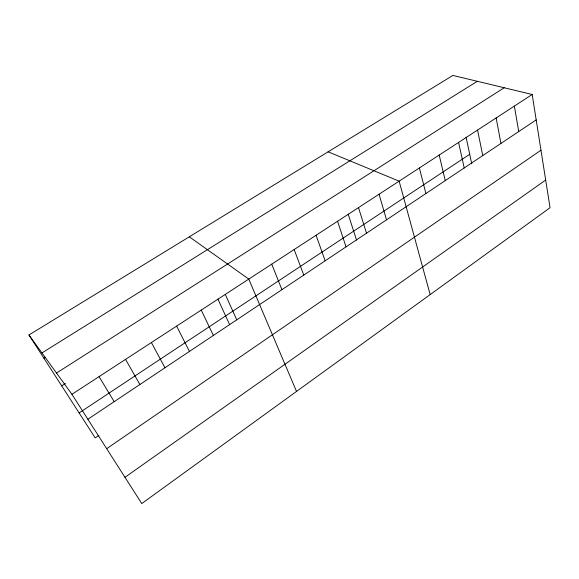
<?xml version="1.0" encoding="UTF-8"?>
<svg xmlns="http://www.w3.org/2000/svg" width="579" height="579" viewBox="0 0 579 579"><rect width="100%" height="100%" fill="white"/><g stroke="black" fill="none" stroke-linecap="round" stroke-linejoin="round"><path stroke-width="0.87" d="M124.977 477.313L545.686 180.055M106.688 448.689L540.974 150.222M98.9 435.372L95.188 437.89L28.95 334.98L452.901 75.429L532.181 94.486L550.05 207.723L141.761 503.571L71.926 394.306L28.95 334.98M87.87 419.247L536.19 119.896M79.12 412.928L469.721 154.296M71.926 394.306L532.181 94.486M61.714 385.882L65.42 383.493M56.51 373.028L504.208 87.762M43.924 358.249L45.459 357.294M41.949 352.929L477.313 81.299M328.112 151.828L399.134 181.155L430.161 294.595M189.297 236.811L248.775 279.1L296.513 391.433M99.074 376.618L114.186 401.674M125.556 359.371L139.879 384.521M151.394 342.536L164.957 367.774M176.617 326.107L189.449 351.424M201.239 310.069L213.376 335.451M217.878 299.039L229.697 324.79M225.282 294.407L236.753 319.84M271.725 264.147L281.937 289.666M294.161 249.535L303.78 275.083M316.091 235.248L325.145 260.818M337.543 221.279L346.054 246.857M348.189 214.165L356.541 240.082M358.517 207.608L366.507 233.199M379.042 194.24L386.526 219.832M419.384 167.961L425.905 193.538M439.193 155.056L445.258 180.619M458.59 142.427L464.206 167.968M466.066 137.158L471.755 163.821M477.566 130.058L482.763 155.577M496.152 117.957L500.936 143.44M514.355 106.095L518.741 131.549"/></g></svg>
